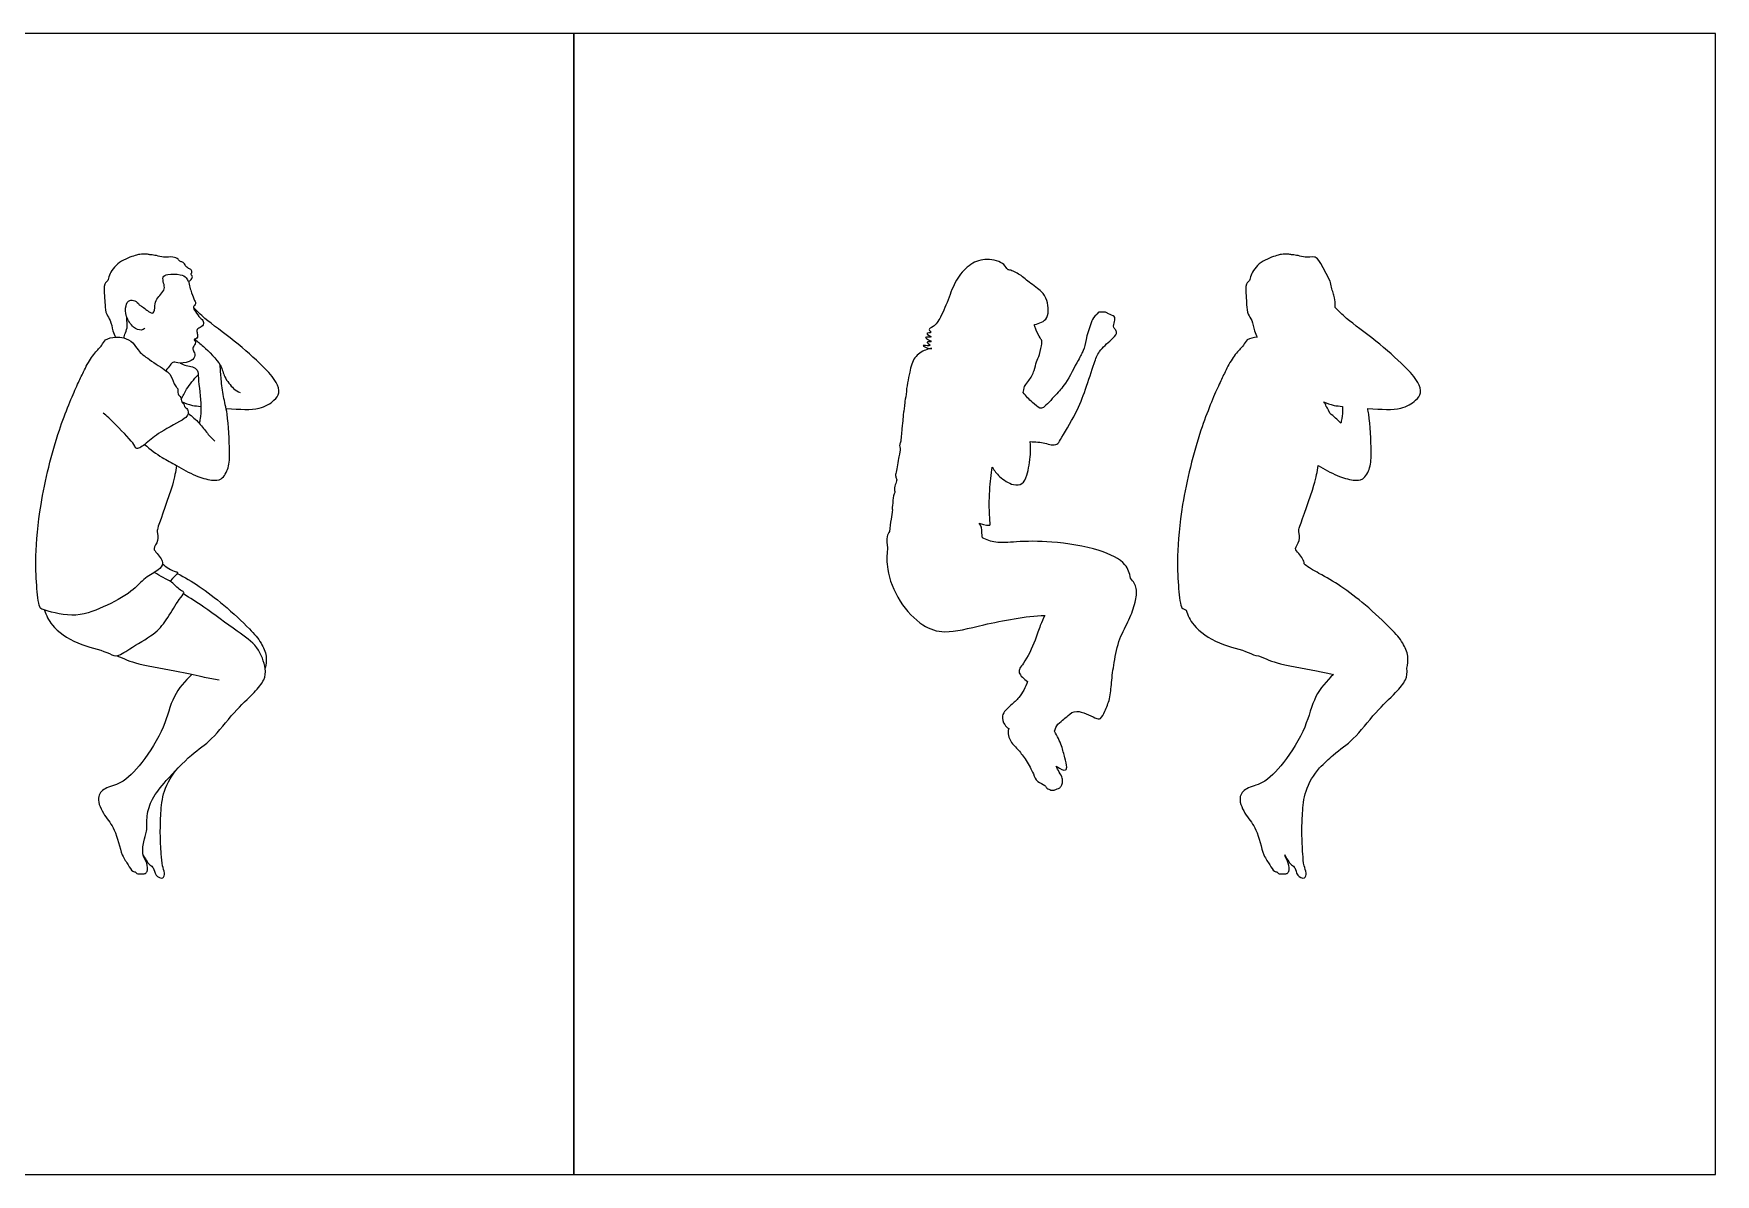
# Model space of a CAD drawing. Header units: millimetres. Extents: x 0 to 18.9, y 0.1 to 18.6.
# Drawn here: x 4.238 to 8.279, y 9.734 to 12.477 of the extents above; entities that cross this region are included whole.
import ezdxf

# ---------------------------------------------------------------- set-up
doc = ezdxf.new("R2010")
doc.units = ezdxf.units.MM
for name, color, linetype, true_color in [('AG-OUTLINE', 7, 'Continuous', 0x8000ff), ('AG-PEOPLE', 7, 'Continuous', 0x66ccff), ('X-VIEWPORT', 7, 'Continuous', 0xfb0280)]:
    doc.layers.add(name, color=color, linetype=linetype, true_color=true_color)

msp = doc.modelspace()

# ---------------------------------------------------------------- linework, layer by layer
at = {"layer": 'AG-OUTLINE'}
for points, knots in [([(6.6436, 11.7779), (6.6546, 11.7805), (6.6822, 11.7888), (6.6734, 11.8444), (6.6559, 11.8616), (6.6232, 11.8848), (6.6129, 11.8952), (6.5869, 11.9098), (6.5778, 11.9083), (6.5714, 11.9266), (6.528, 11.939), (6.4887, 11.9253), (6.4556, 11.8907), (6.4384, 11.8442), (6.4195, 11.7964), (6.4031, 11.7729), (6.3854, 11.7669), (6.4005, 11.7574), (6.3752, 11.758), (6.4071, 11.7445), (6.368, 11.7509), (6.4069, 11.7327), (6.3769, 11.7388), (6.3955, 11.728), (6.3893, 11.726), (6.3692, 11.7293), (6.3862, 11.7206), (6.3928, 11.7202), (6.3969, 11.7205)], [-9.598449, -9.598449, -9.598449, -9.598449, -9.129901, -8.579128, -8.161536, -7.666907, -7.333945, -6.90691, -6.68525, -6.371165, -5.849442, -5.332058, -4.787033, -4.212183, -3.630336, -3.194679, -2.916723, -2.695012, -2.438527, -2.144607, -1.845209, -1.509322, -1.250317, -0.988546, -0.841492, -0.541259, -0.284079, 0, 0, 0, 0]), ([(7.3538, 11.8822), (7.3257, 11.9376), (7.3161, 11.9419), (7.2936, 11.9383), (7.2775, 11.9441), (7.2629, 11.9453), (7.2552, 11.9472), (7.2356, 11.947), (7.2254, 11.9436), (7.1847, 11.9309), (7.1621, 11.8987), (7.1614, 11.8831), (7.1492, 11.8763), (7.1522, 11.8455), (7.1527, 11.8264), (7.1552, 11.8014), (7.1671, 11.7891), (7.1712, 11.762), (7.1761, 11.7524), (7.1785, 11.7474)], [4.232807, 4.232807, 4.232807, 4.232807, 4.632489, 5.155154, 5.61765, 6.02684, 6.346138, 6.815792, 7.193123, 7.900238, 8.585717, 8.992124, 9.361013, 9.947969, 10.459703, 10.989438, 11.443506, 12.006944, 12.456678, 12.456678, 12.456678, 12.456678]), ([(7.3658, 11.8186), (7.3662, 11.8408), (7.3603, 11.8542), (7.3555, 11.8725), (7.3538, 11.8822)], [-1.316473, -1.316473, -1.316473, -1.316473, -0.726804, 0, 0, 0, 0]), ([(6.633, 11.4963), (6.6447, 11.4961), (6.6679, 11.4937), (6.6824, 11.4877), (6.6992, 11.489), (6.7059, 11.5027), (6.7464, 11.5671), (6.7649, 11.619), (6.7869, 11.6844), (6.7964, 11.7138), (6.8268, 11.7403), (6.8421, 11.7551), (6.8392, 11.7645), (6.8318, 11.7704), (6.8353, 11.7853), (6.8383, 11.7988), (6.8207, 11.8022), (6.8163, 11.8083), (6.8075, 11.8067), (6.7951, 11.8086), (6.795, 11.8035), (6.794, 11.8025), (6.7938, 11.8024), (6.7856, 11.7963), (6.7649, 11.748), (6.7676, 11.726), (6.7492, 11.6945), (6.7187, 11.6346), (6.6958, 11.6105), (6.6663, 11.5774), (6.6557, 11.5753), (6.6367, 11.5913), (6.6227, 11.6057), (6.6163, 11.6143)], [-11.673528, -11.673528, -11.673528, -11.673528, -11.195365, -10.869989, -10.570093, -10.271585, -9.581362, -8.943084, -8.287102, -7.834088, -7.325933, -6.968072, -6.744249, -6.511268, -6.202362, -5.929249, -5.61723, -5.40681, -5.170199, -4.903129, -4.735058, -4.711603, -4.711603, -4.711603, -4.555215, -3.240616, -2.751077, -2.0929, -1.597898, -1.080099, -0.843708, -0.459142, 0, 0, 0, 0]), ([(7.444, 11.5762), (7.4788, 11.5739), (7.5216, 11.5701), (7.5595, 11.5934), (7.5744, 11.6134), (7.5654, 11.6418), (7.5306, 11.6807), (7.4657, 11.7383), (7.393, 11.7909), (7.3747, 11.8097), (7.3658, 11.8186)], [1.1223, 1.1223, 1.1223, 1.1223, 1.821923, 2.342761, 2.724255, 3.136833, 3.720873, 4.502302, 5.274502, 5.777134, 5.777134, 5.777134, 5.777134]), ([(6.6163, 11.6143), (6.6179, 11.6249), (6.6202, 11.6315), (6.6307, 11.6432), (6.6441, 11.6667), (6.647, 11.689), (6.6562, 11.7038), (6.6611, 11.7325), (6.6616, 11.7447), (6.6557, 11.7408), (6.6431, 11.7755)], [6.630618, 6.630618, 6.630618, 6.630618, 6.986056, 7.410074, 7.97586, 8.484764, 8.949377, 9.485131, 9.759008, 12.526517, 12.526517, 12.526517, 12.526517]), ([(6.3969, 11.7205), (6.3917, 11.7199), (6.38, 11.7176), (6.3514, 11.6997), (6.3433, 11.6626), (6.3358, 11.6282), (6.3349, 11.6104)], [-1.845627, -1.845627, -1.845627, -1.845627, -1.534182, -1.083186, -0.591596, 0, 0, 0, 0]), ([(7.1785, 11.7474), (7.1704, 11.7468), (7.1526, 11.7438), (7.1462, 11.7277), (7.1369, 11.7195), (7.1165, 11.6948), (7.099, 11.6593), (7.0837, 11.6274), (7.0369, 11.5191), (6.9958, 11.3493), (6.9855, 11.2237), (6.9879, 11.1564), (6.9937, 11.0978), (6.9997, 11.0943), (7.0074, 11.0914)], [-13.653988, -13.653988, -13.653988, -13.653988, -13.247245, -12.92958, -12.646816, -12.189567, -11.678878, -11.203216, -10.333273, -9.226083, -8.31614, -7.629462, -7.041484, -6.777657, -6.777657, -6.777657, -6.777657]), ([(6.3349, 11.6104), (6.3315, 11.5928), (6.3308, 11.583), (6.3294, 11.5699), (6.3275, 11.5654), (6.3275, 11.5501), (6.3245, 11.5283), (6.3225, 11.4951), (6.3183, 11.4877), (6.3214, 11.4789), (6.3172, 11.46), (6.3117, 11.4235), (6.3082, 11.4129), (6.3146, 11.4044), (6.3075, 11.3931), (6.3067, 11.3788), (6.3083, 11.3736), (6.303, 11.3655), (6.3035, 11.3443), (6.2999, 11.3321), (6.3025, 11.3327)], [-0.532583, -0.532583, -0.532583, -0.532583, -0.053323, -0.053323, 0.162923, 0.47616, 0.884528, 1.360122, 1.590468, 1.819437, 2.191215, 2.701161, 2.970306, 3.211097, 3.50655, 3.818339, 4.002306, 4.242706, 4.645227, 4.919632, 4.919632, 4.919632, 4.919632]), ([(7.3251, 11.4387), (7.3391, 11.431), (7.3693, 11.4127), (7.4079, 11.4029), (7.4346, 11.4027), (7.452, 11.4355), (7.4529, 11.4727), (7.4497, 11.5443), (7.4448, 11.5719), (7.444, 11.5762)], [1.098167, 1.098167, 1.098167, 1.098167, 1.679701, 2.191494, 2.580002, 3.031682, 3.5419, 4.306715, 4.46182, 4.46182, 4.46182, 4.46182]), ([(7.3529, 11.5646), (7.3492, 11.5765), (7.3427, 11.5803), (7.3437, 11.5865), (7.3395, 11.5895), (7.3381, 11.5916)], [-18.5357706, -18.5357706, -18.5357706, -18.5357706, -18.1849843, -17.9347604, -17.6628868, -17.6628868, -17.6628868, -17.6628868]), ([(7.3381, 11.5916), (7.3464, 11.5885), (7.3555, 11.5843), (7.3758, 11.5815), (7.3835, 11.5807)], [0, 0, 0, 0, 0.4160821, 0.6300165, 0.6300165, 0.6300165, 0.6300165]), ([(7.3835, 11.5807), (7.3839, 11.5675), (7.382, 11.5526), (7.3803, 11.5441), (7.3794, 11.5404)], [1.9636404, 1.9636404, 1.9636404, 1.9636404, 2.4007535, 2.6741523, 2.6741523, 2.6741523, 2.6741523]), ([(6.5416, 11.4347), (6.5474, 11.4267), (6.5583, 11.4102), (6.5911, 11.3899), (6.6152, 11.3932), (6.627, 11.4161), (6.6345, 11.4642), (6.634, 11.4861), (6.633, 11.4963)], [2.528779, 2.528779, 2.528779, 2.528779, 2.924367, 3.425907, 3.790544, 4.180744, 4.75443, 5.171826, 5.171826, 5.171826, 5.171826]), ([(7.2915, 11.2022), (7.292, 11.2068), (7.2876, 11.2146), (7.279, 11.2277), (7.2659, 11.2393), (7.2837, 11.2575), (7.2774, 11.2808), (7.2804, 11.2929), (7.3187, 11.3961), (7.3223, 11.4229), (7.3251, 11.4387)], [-3.352895, -3.352895, -3.352895, -3.352895, -3.071061, -2.740838, -2.439908, -2.067827, -1.693388, -1.395918, -0.564269, 0, 0, 0, 0]), ([(6.5106, 11.3), (6.5269, 11.2958), (6.5373, 11.2932), (6.5364, 11.3044), (6.5331, 11.346), (6.5378, 11.4074), (6.5403, 11.4257), (6.5416, 11.4347)], [7.282673, 7.282673, 7.282673, 7.282673, 7.633721, 7.849063, 8.398979, 9.071397, 9.513069, 9.513069, 9.513069, 9.513069]), ([(6.3025, 11.3327), (6.301, 11.3251), (6.298, 11.3078), (6.2958, 11.2902), (6.2949, 11.2803)], [-0.7860958, -0.7860958, -0.7860958, -0.7860958, -0.4402394, 0, 0, 0, 0]), ([(6.2949, 11.2803), (6.2922, 11.2766), (6.2864, 11.2641), (6.2908, 11.2416), (6.289, 11.2294), (6.2868, 11.1845), (6.3157, 11.1097), (6.372, 11.0516), (6.4303, 11.0321), (6.5214, 11.0577), (6.6224, 11.0768), (6.6682, 11.0785)], [1.462762, 1.462762, 1.462762, 1.462762, 1.654851, 2.077846, 2.364058, 2.889742, 3.632336, 4.36254, 4.972988, 5.7748, 6.742172, 6.742172, 6.742172, 6.742172]), ([(6.518, 11.265), (6.5171, 11.2698), (6.5172, 11.2802), (6.5165, 11.2904), (6.5128, 11.2971), (6.5106, 11.3)], [14.2422087, 14.2422087, 14.2422087, 14.2422087, 14.5258954, 14.793241, 15.0584757, 15.0584757, 15.0584757, 15.0584757]), ([(6.8739, 11.168), (6.8716, 11.1794), (6.8648, 11.2062), (6.7963, 11.2402), (6.6862, 11.2576), (6.6025, 11.2566), (6.5507, 11.2509), (6.5281, 11.2601), (6.518, 11.265)], [-3.810204, -3.810204, -3.810204, -3.810204, -3.331913, -2.652678, -1.78465, -1.039104, -0.470059, 0, 0, 0, 0]), ([(7.3268, 11.1794), (7.3136, 11.187), (7.3022, 11.1936), (7.2949, 11.1991), (7.2915, 11.2022)], [-1.006647, -1.006647, -1.006647, -1.006647, -0.46607, 0, 0, 0, 0]), ([(6.6992, 10.8169), (6.7112, 10.8268), (6.7239, 10.8376), (6.7443, 10.8547), (6.7876, 10.8318), (6.8034, 10.8273), (6.8125, 10.8497), (6.8261, 10.8781), (6.8278, 10.9182), (6.8344, 10.9654), (6.8454, 11.0233), (6.8716, 11.0667), (6.8856, 11.1089), (6.8916, 11.1425), (6.8814, 11.1599), (6.8739, 11.168)], [4.290508, 4.290508, 4.290508, 4.290508, 4.700224, 5.1, 5.660232, 5.960362, 6.329555, 6.7988, 7.315865, 7.889357, 8.521146, 9.109635, 9.659246, 10.131543, 10.55358, 10.55358, 10.55358, 10.55358]), ([(7.5378, 10.9513), (7.5403, 10.9606), (7.5427, 10.9806), (7.529, 11.0142), (7.4998, 11.0478), (7.4386, 11.105), (7.3807, 11.1487), (7.3448, 11.1699), (7.3268, 11.1794)], [-3.51783, -3.51783, -3.51783, -3.51783, -3.083136, -2.611688, -2.071887, -1.330007, -0.632206, 0, 0, 0, 0]), ([(6.6682, 11.0785), (6.6643, 11.0705), (6.6561, 11.0533), (6.6461, 11.0182), (6.6198, 10.9634), (6.5989, 10.9429), (6.6176, 10.9261), (6.6265, 10.9196)], [-2.848216, -2.848216, -2.848216, -2.848216, -2.429521, -1.934292, -1.297765, -0.894195, -0.553088, -0.553088, -0.553088, -0.553088]), ([(7.0074, 11.0914), (7.0119, 11.0784), (7.0232, 11.0512), (7.0848, 11.0069), (7.1563, 10.9934), (7.1723, 10.981), (7.1815, 10.9815)], [0, 0, 0, 0, 0.527377, 1.239053, 1.941647, 2.34348, 2.34348, 2.34348, 2.34348]), ([(7.1815, 10.9815), (7.1986, 10.9741), (7.2326, 10.9591), (7.3153, 10.9472), (7.353, 10.9388), (7.3619, 10.9367)], [0, 0, 0, 0, 0.605909, 1.416664, 1.698474, 1.698474, 1.698474, 1.698474]), ([(7.3285, 10.7116), (7.3392, 10.7227), (7.3687, 10.751), (7.4115, 10.7783), (7.4612, 10.846), (7.5102, 10.8903), (7.5371, 10.9224), (7.5394, 10.9401), (7.5378, 10.9513)], [10.99641, 10.99641, 10.99641, 10.99641, 11.386587, 12.028618, 12.766266, 13.435808, 13.940475, 14.363728, 14.363728, 14.363728, 14.363728]), ([(6.6265, 10.9196), (6.6219, 10.9059), (6.6071, 10.8796), (6.5877, 10.8641), (6.5605, 10.839), (6.5709, 10.8151), (6.5777, 10.8086), (6.5813, 10.8061)], [-2.075942, -2.075942, -2.075942, -2.075942, -1.543115, -1.127516, -0.663309, -0.296693, 0, 0, 0, 0]), ([(7.3619, 10.9367), (7.3454, 10.921), (7.3134, 10.885), (7.2977, 10.8075), (7.2448, 10.7247), (7.1949, 10.6719), (7.1527, 10.666), (7.1298, 10.6396), (7.1517, 10.5948), (7.1793, 10.566), (7.1912, 10.5015), (7.2085, 10.4805), (7.2176, 10.4617), (7.2275, 10.4624), (7.2283, 10.4555), (7.2411, 10.4575), (7.2488, 10.4564), (7.2563, 10.4624), (7.2548, 10.4843), (7.2468, 10.4944), (7.2447, 10.5028)], [0, 0, 0, 0, 0.670134, 1.386048, 2.195417, 2.876693, 3.386086, 3.813399, 4.349784, 4.880344, 5.521218, 5.953196, 6.300569, 6.522202, 6.694354, 6.967744, 7.197604, 7.420936, 7.781127, 8.15431, 8.15431, 8.15431, 8.15431]), ([(6.5813, 10.8061), (6.5781, 10.7941), (6.5846, 10.7736), (6.6055, 10.7548), (6.6234, 10.7304), (6.6413, 10.6981), (6.6477, 10.6776), (6.6693, 10.6709), (6.6721, 10.6626), (6.6828, 10.658), (6.6907, 10.6575), (6.6978, 10.6617), (6.7044, 10.6633), (6.7084, 10.6691), (6.7115, 10.6784), (6.7105, 10.6876), (6.7034, 10.7013), (6.6972, 10.7112), (6.6956, 10.7161)], [1.101572, 1.101572, 1.101572, 1.101572, 1.529276, 1.96296, 2.418119, 2.915548, 3.288782, 3.651793, 3.883582, 4.151112, 4.381211, 4.612509, 4.820328, 5.030357, 5.28382, 5.527975, 5.85539, 6.166414, 6.166414, 6.166414, 6.166414]), ([(6.6956, 10.7161), (6.7065, 10.7078), (6.719, 10.7041), (6.7219, 10.7146), (6.7155, 10.7375), (6.7094, 10.765), (6.6983, 10.7885), (6.6917, 10.7997)], [0, 0, 0, 0, 0.361466, 0.608019, 1.046274, 1.541292, 2.10922, 2.10922, 2.10922, 2.10922]), ([(7.2447, 10.5028), (7.2486, 10.4941), (7.2591, 10.4777), (7.2713, 10.4729), (7.2717, 10.4522), (7.2942, 10.4428), (7.2972, 10.4604), (7.2899, 10.4771), (7.2878, 10.506), (7.2852, 10.5556), (7.287, 10.6027), (7.2915, 10.6575), (7.3143, 10.6954), (7.3285, 10.7116)], [0, 0, 0, 0, 0.433293, 0.708616, 1.054559, 1.392448, 1.675261, 2.021131, 2.453179, 3.02423, 3.585611, 4.179549, 4.830489, 4.830489, 4.830489, 4.830489])]:
    msp.add_open_spline(points, degree=3, knots=knots, dxfattribs=at)
for points in [[(6.6431, 11.7755), (6.6433, 11.7762), (6.6435, 11.777), (6.6436, 11.7779)], [(7.3794, 11.5404), (7.3716, 11.5491), (7.3623, 11.5572), (7.3529, 11.5646)], [(6.6917, 10.7997), (6.6935, 10.8056), (6.696, 10.8116), (6.6992, 10.8169)]]:
    msp.add_open_spline(points, degree=3, dxfattribs=at)
at = {"layer": 'AG-PEOPLE'}
for points, knots in [([(4.4923, 11.8254), (4.5086, 11.8147), (4.5134, 11.8088), (4.5287, 11.8013), (4.5291, 11.8246), (4.5333, 11.8395), (4.5443, 11.8506), (4.5542, 11.863), (4.5509, 11.8773), (4.547, 11.8931), (4.5616, 11.8998), (4.5908, 11.8995), (4.6059, 11.8921), (4.6092, 11.8795), (4.6176, 11.8855), (4.6216, 11.8952), (4.6141, 11.8977), (4.6206, 11.9042), (4.6161, 11.9116), (4.6101, 11.9123), (4.6027, 11.9188), (4.5992, 11.9285), (4.5901, 11.9283), (4.5857, 11.9362), (4.5729, 11.9419), (4.5504, 11.9383), (4.5343, 11.9441), (4.5197, 11.9453), (4.512, 11.9472), (4.4924, 11.947), (4.4822, 11.9436), (4.4415, 11.9309), (4.4189, 11.8987), (4.4182, 11.8831), (4.406, 11.8763), (4.409, 11.8455), (4.4095, 11.8264), (4.412, 11.8014), (4.4239, 11.7891), (4.428, 11.762), (4.4329, 11.7524), (4.4353, 11.7474)], [0, 0, 0, 0, 0.290954, 0.573384, 0.928059, 1.27079, 1.598663, 1.921305, 2.239425, 2.552714, 2.855415, 3.313034, 3.652521, 3.908565, 4.138334, 4.391483, 4.572598, 4.787611, 5.009414, 5.212248, 5.47054, 5.729572, 5.958485, 6.195306, 6.49961, 6.897549, 7.249677, 7.561221, 7.804323, 8.161902, 8.449189, 8.987562, 9.509462, 9.818886, 10.099745, 10.546633, 10.93625, 11.339572, 11.685284, 12.114266, 12.456678, 12.456678, 12.456678, 12.456678]), ([(4.6106, 11.8822), (4.6123, 11.8725), (4.6171, 11.8542), (4.6248, 11.8368), (4.6293, 11.8272), (4.62, 11.8204), (4.6272, 11.8084), (4.6378, 11.7932), (4.6475, 11.7868), (4.6462, 11.7727), (4.6318, 11.7686), (4.6302, 11.7636), (4.6316, 11.7535), (4.6329, 11.747), (4.6287, 11.7426), (4.6214, 11.7422), (4.6284, 11.737), (4.6267, 11.7309), (4.6187, 11.7208), (4.6242, 11.7126), (4.6276, 11.699), (4.6129, 11.6862), (4.5848, 11.6842), (4.5782, 11.6878), (4.5718, 11.6874), (4.5665, 11.6797), (4.5594, 11.6715), (4.5562, 11.6668)], [0, 0, 0, 0, 0.438137, 0.793606, 1.032788, 1.267213, 1.548109, 1.903847, 2.169901, 2.440269, 2.73428, 2.906899, 3.163814, 3.369583, 3.561711, 3.734683, 3.923016, 4.120407, 4.395497, 4.637085, 4.919611, 5.258451, 5.682656, 5.898715, 6.082617, 6.32298, 6.657204, 6.657204, 6.657204, 6.657204]), ([(4.5056, 11.769), (4.503, 11.7669), (4.4963, 11.7623), (4.476, 11.7701), (4.4587, 11.7966), (4.4584, 11.8223), (4.4675, 11.8404), (4.4871, 11.8341), (4.4923, 11.8254)], [0, 0, 0, 0, 0.258512, 0.613039, 1.064647, 1.473994, 1.786637, 2.191372, 2.191372, 2.191372, 2.191372]), ([(4.7008, 11.5762), (4.7356, 11.5739), (4.7784, 11.5701), (4.8163, 11.5934), (4.8312, 11.6134), (4.8222, 11.6418), (4.7874, 11.6807), (4.7225, 11.7383), (4.6498, 11.7909), (4.6315, 11.8097), (4.6226, 11.8186)], [1.1223, 1.1223, 1.1223, 1.1223, 1.821923, 2.342761, 2.724255, 3.136833, 3.720873, 4.502302, 5.274502, 5.777134, 5.777134, 5.777134, 5.777134]), ([(4.4549, 11.7457), (4.4563, 11.7497), (4.4586, 11.7578), (4.4651, 11.7738), (4.4626, 11.7829), (4.4623, 11.795)], [0, 0, 0, 0, 0.365114, 0.782844, 1.143718, 1.143718, 1.143718, 1.143718]), ([(4.5819, 11.4387), (4.5791, 11.4229), (4.5755, 11.3961), (4.5372, 11.2929), (4.5342, 11.2808), (4.5405, 11.2575), (4.5227, 11.2393), (4.5358, 11.2277), (4.5444, 11.2146), (4.5513, 11.2023), (4.5375, 11.1851), (4.5043, 11.1697), (4.4739, 11.1324), (4.4047, 11.097), (4.3355, 11.0701), (4.2612, 11.0914), (4.2505, 11.0978), (4.2447, 11.1564), (4.2423, 11.2237), (4.2526, 11.3493), (4.2937, 11.5191), (4.3405, 11.6274), (4.3558, 11.6593), (4.3733, 11.6948), (4.3937, 11.7195), (4.403, 11.7277), (4.4094, 11.7438), (4.4361, 11.7483), (4.4548, 11.7474), (4.4785, 11.735), (4.4881, 11.7147), (4.5159, 11.6933), (4.5567, 11.6675), (4.5693, 11.6558), (4.5769, 11.6293), (4.5865, 11.6244), (4.5827, 11.61), (4.5938, 11.6033), (4.5927, 11.5918), (4.6005, 11.5867), (4.5995, 11.5803), (4.6098, 11.5743), (4.6104, 11.5617), (4.6009, 11.5488), (4.5401, 11.5201), (4.5124, 11.4945), (4.4857, 11.475), (4.4809, 11.4873), (4.4687, 11.5039), (4.4184, 11.5544), (4.4099, 11.5609), (4.4055, 11.5646)], [0, 0, 0, 0, 0.561778, 1.389755, 1.685912, 2.058698, 2.429136, 2.728738, 3.057503, 3.338092, 3.686344, 4.170977, 4.729384, 5.436318, 6.153756, 6.831272, 7.093041, 7.676436, 8.357759, 9.260608, 10.359164, 11.222324, 11.694278, 12.200985, 12.654669, 12.935228, 13.250416, 13.653988, 14.013185, 14.41427, 14.787856, 15.27266, 15.83231, 16.175176, 16.583948, 16.829365, 17.108615, 17.37902, 17.637029, 17.865584, 18.05214, 18.313671, 18.577232, 18.885333, 19.539615, 20.078359, 20.487911, 20.714236, 21.096347, 21.774106, 22.111859, 22.111859, 22.111859, 22.111859]), ([(4.625, 11.7423), (4.6325, 11.7369), (4.6464, 11.7263), (4.6915, 11.6814), (4.6943, 11.6522), (4.718, 11.6229), (4.7289, 11.6171), (4.7345, 11.6144)], [0, 0, 0, 0, 0.427121, 1.054181, 1.500717, 1.976892, 2.324663, 2.324663, 2.324663, 2.324663]), ([(4.505, 11.4895), (4.5182, 11.478), (4.5467, 11.4567), (4.5818, 11.4396), (4.6261, 11.4127), (4.6647, 11.4029), (4.6914, 11.4027), (4.7088, 11.4355), (4.7097, 11.4727), (4.7056, 11.5634), (4.6937, 11.6028), (4.6889, 11.6465), (4.6871, 11.6688), (4.6866, 11.68)], [0, 0, 0, 0, 0.586151, 1.098167, 1.679701, 2.191494, 2.580002, 3.031682, 3.5419, 4.306715, 4.842236, 5.36516, 5.836065, 5.836065, 5.836065, 5.836065]), ([(4.5908, 11.6852), (4.5953, 11.6828), (4.6048, 11.6782), (4.6202, 11.6774), (4.634, 11.6684), (4.6331, 11.6473), (4.6425, 11.5815), (4.6388, 11.5526), (4.6371, 11.5441), (4.6362, 11.5404)], [0, 0, 0, 0, 0.318475, 0.636474, 0.935021, 1.294662, 1.961866, 2.400753, 2.674152, 2.674152, 2.674152, 2.674152]), ([(4.5931, 11.5978), (4.5968, 11.6063), (4.605, 11.623), (4.6232, 11.6465), (4.6337, 11.6569)], [0, 0, 0, 0, 0.4266937, 0.9651256, 0.9651256, 0.9651256, 0.9651256]), ([(4.5949, 11.5916), (4.6032, 11.5885), (4.6123, 11.5843), (4.6326, 11.5815), (4.6403, 11.5807)], [0, 0, 0, 0, 0.4160821, 0.6300165, 0.6300165, 0.6300165, 0.6300165]), ([(4.6097, 11.5646), (4.6191, 11.5572), (4.637, 11.5415), (4.655, 11.516), (4.6676, 11.5035), (4.6738, 11.4973)], [0, 0, 0, 0, 0.485284, 0.935932, 1.350376, 1.350376, 1.350376, 1.350376]), ([(4.5483, 11.2022), (4.5517, 11.1991), (4.559, 11.1936), (4.5746, 11.1845), (4.5856, 11.183), (4.5825, 11.1768), (4.5748, 11.1703), (4.5663, 11.1606)], [0, 0, 0, 0, 0.33314, 0.719538, 0.982994, 1.169582, 1.533523, 1.533523, 1.533523, 1.533523]), ([(4.2642, 11.0914), (4.2687, 11.0784), (4.28, 11.0512), (4.3416, 11.0069), (4.4131, 10.9934), (4.4364, 10.9753), (4.4705, 11.0003), (4.5279, 11.0313), (4.5577, 11.0657), (4.5821, 11.1097), (4.5973, 11.1279), (4.6008, 11.1343), (4.593, 11.1374), (4.5819, 11.146), (4.57, 11.1599), (4.5493, 11.1689), (4.5357, 11.1776), (4.5288, 11.1818)], [0, 0, 0, 0, 0.518751, 1.218788, 1.909892, 2.305153, 2.798051, 3.457882, 4.011732, 4.587154, 4.975983, 5.153067, 5.360224, 5.66607, 6.011753, 6.393743, 6.794245, 6.794245, 6.794245, 6.794245]), ([(4.5836, 11.1794), (4.6016, 11.1699), (4.6375, 11.1487), (4.6954, 11.105), (4.7566, 11.0478), (4.7858, 11.0142), (4.7995, 10.9806), (4.7971, 10.9606), (4.7946, 10.9513)], [0, 0, 0, 0, 0.632206, 1.330007, 2.071887, 2.611688, 3.083136, 3.51783, 3.51783, 3.51783, 3.51783]), ([(4.6187, 10.9367), (4.6022, 10.921), (4.5702, 10.885), (4.5545, 10.8075), (4.5016, 10.7247), (4.4517, 10.6719), (4.4095, 10.666), (4.3866, 10.6396), (4.4085, 10.5948), (4.4361, 10.566), (4.448, 10.5015), (4.4653, 10.4805), (4.4744, 10.4617), (4.4843, 10.4624), (4.4851, 10.4555), (4.4979, 10.4575), (4.5056, 10.4564), (4.5131, 10.4624), (4.5116, 10.4843), (4.4986, 10.5008), (4.5016, 10.5354), (4.5121, 10.5592), (4.5084, 10.5974), (4.5224, 10.6393), (4.5566, 10.6821), (4.6167, 10.7454), (4.6683, 10.7783), (4.718, 10.846), (4.767, 10.8903), (4.7939, 10.9224), (4.7976, 10.9514), (4.7778, 11.0074), (4.7267, 11.0395), (4.6476, 11.0998), (4.6149, 11.1197), (4.5983, 11.13)], [0, 0, 0, 0, 0.668889, 1.383474, 2.19134, 2.871352, 3.379799, 3.806319, 4.341708, 4.871283, 5.510967, 5.942143, 6.288871, 6.510092, 6.681925, 6.954807, 7.184241, 7.407158, 7.76668, 8.13917, 8.599244, 9.01505, 9.504452, 10.031793, 10.634962, 11.385691, 12.026248, 12.762202, 13.430206, 13.933714, 14.355996, 14.950409, 15.588353, 16.390525, 17.010463, 17.010463, 17.010463, 17.010463]), ([(4.4383, 10.9815), (4.4554, 10.9741), (4.4894, 10.9591), (4.5891, 10.9448), (4.6467, 10.9295), (4.672, 10.9256), (4.6839, 10.9237)], [0, 0, 0, 0, 0.605909, 1.416664, 2.047012, 2.532356, 2.532356, 2.532356, 2.532356]), ([(4.5015, 10.5028), (4.5054, 10.4941), (4.5159, 10.4777), (4.5281, 10.4729), (4.5285, 10.4522), (4.551, 10.4428), (4.554, 10.4604), (4.5467, 10.4771), (4.5446, 10.506), (4.542, 10.5556), (4.5438, 10.6027), (4.5483, 10.6575), (4.5711, 10.6954), (4.5853, 10.7116)], [0, 0, 0, 0, 0.433293, 0.708616, 1.054559, 1.392448, 1.675261, 2.021131, 2.453179, 3.02423, 3.585611, 4.179549, 4.830489, 4.830489, 4.830489, 4.830489])]:
    msp.add_open_spline(points, degree=3, knots=knots, dxfattribs=at)
at = {"layer": 'X-VIEWPORT'}
for points in [[(2.793, 12.4774), (2.793, 9.7342), (5.5362, 9.7342), (5.5362, 12.4774)], [(5.5362, 12.4774), (5.5362, 9.7342), (8.2794, 9.7342), (8.2794, 12.4774)]]:
    msp.add_lwpolyline(points, close=True, dxfattribs=at)

doc.saveas('drawing.dxf')
